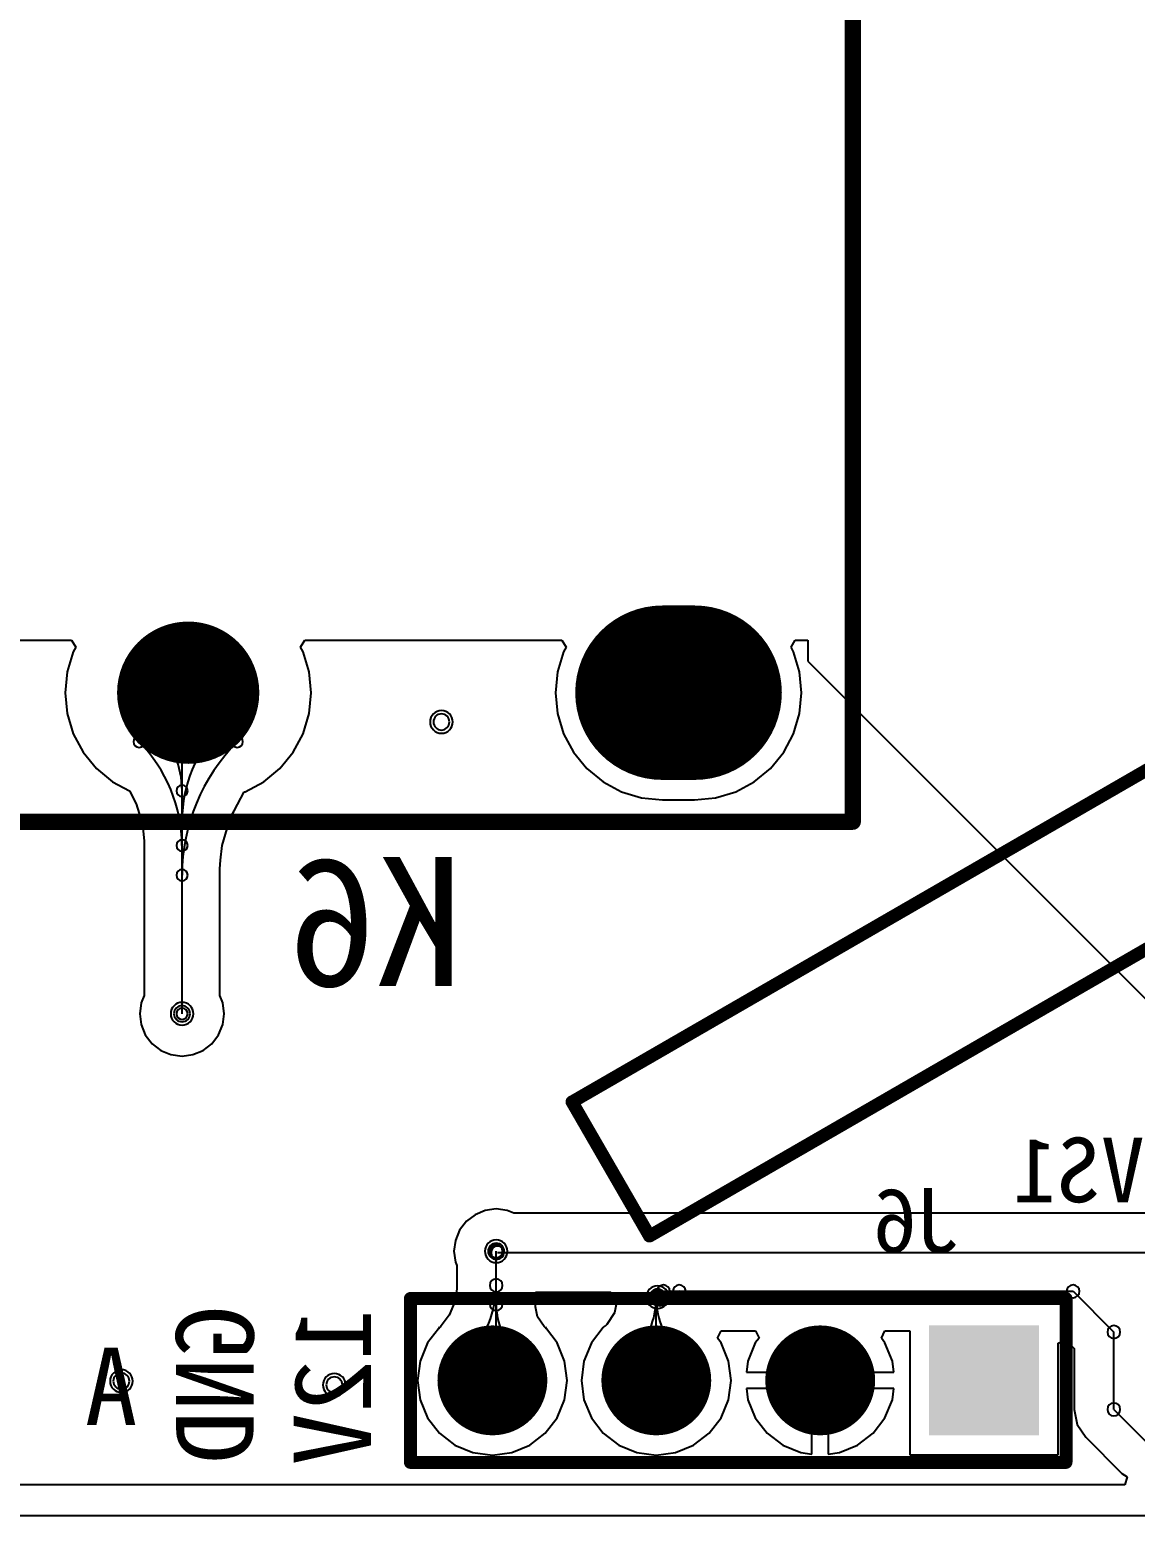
# Model space of a CAD drawing. Header units: inches. Extents: x 32166 to 66782, y 2386 to 7162.
# Drawn here: x 33079.6 to 33156.7, y 2886.6 to 2990.1 of the extents above; entities that cross this region are included whole.
import ezdxf

# ---------------------------------------------------------------- set-up
doc = ezdxf.new("R2010")
doc.units = ezdxf.units.IN
doc.header["$LTSCALE"] = 0.64311
doc.header["$MEASUREMENT"] = 0
for name, color, linetype in [('BOTTOMLAYER', 5, 'CONTINUOUS'), ('BOTTOMOVERLAY', 54, 'CONTINUOUS'), ('BOTTOMSOLDER', 6, 'CONTINUOUS'), ('KEEPOUTLAYER', 6, 'CONTINUOUS'), ('MULTILAYER', 9, 'CONTINUOUS')]:
    doc.layers.add(name, color=color, linetype=linetype)
doc.styles.get("Standard").update_dxf_attribs({"font": 'txt', "width": 0.8})

msp = doc.modelspace()

# ---------------------------------------------------------------- linework, layer by layer
at = {"layer": 'BOTTOMLAYER'}
for p, q in [((32941.7, 2947.57), (33082.49, 2947.57)), ((33082.49, 2947.57), (33082.79, 2947.08)), ((33098.47, 2947.08), (33098.76, 2947.57)), ((33098.76, 2947.57), (33116.69, 2947.57)), ((33116.69, 2947.57), (33116.99, 2947.08)), ((33132.67, 2947.08), (33132.96, 2947.57)), ((33132.96, 2947.57), (33133.85, 2947.57)), ((33133.85, 2947.57), (33133.85, 2946.09)), ((33082.61, 2946.75), (33082.18, 2945.35)), ((33082.79, 2947.08), (33082.61, 2946.75)), ((33098.64, 2946.75), (33098.47, 2947.08)), ((33099.07, 2945.35), (33098.64, 2946.75)), ((33116.81, 2946.75), (33116.38, 2945.35)), ((33116.99, 2947.08), (33116.81, 2946.75)), ((33132.84, 2946.75), (33132.67, 2947.08)), ((33133.27, 2945.35), (33132.84, 2946.75)), ((33133.85, 2946.09), (33164.81, 2915.13)), ((33082.18, 2945.35), (33082.04, 2943.9)), ((33099.21, 2943.9), (33099.07, 2945.35)), ((33116.38, 2945.35), (33116.24, 2943.9)), ((33133.41, 2943.9), (33133.27, 2945.35)), ((33082.04, 2943.9), (33082.18, 2942.44)), ((33090.2, 2943.47), (33090.63, 2943.9)), ((33090.2, 2921.52), (33090.2, 2943.47)), ((33099.07, 2942.44), (33099.21, 2943.9)), ((33116.24, 2943.9), (33116.38, 2942.44)), ((33133.27, 2942.44), (33133.41, 2943.9)), ((33082.18, 2942.44), (33082.61, 2941.04)), ((33098.64, 2941.04), (33099.07, 2942.44)), ((33116.38, 2942.44), (33116.81, 2941.04)), ((33132.84, 2941.04), (33133.27, 2942.44)), ((33082.61, 2941.04), (33083.3, 2939.75)), ((33097.96, 2939.75), (33098.64, 2941.04)), ((33116.81, 2941.04), (33117.5, 2939.75)), ((33132.16, 2939.75), (33132.84, 2941.04)), ((33083.3, 2939.75), (33084.23, 2938.62)), ((33097.03, 2938.62), (33097.96, 2939.75)), ((33117.5, 2939.75), (33118.43, 2938.62)), ((33131.23, 2938.62), (33132.16, 2939.75)), ((33084.23, 2938.62), (33085.36, 2937.69)), ((33095.9, 2937.69), (33097.03, 2938.62)), ((33118.43, 2938.62), (33119.56, 2937.69)), ((33130.1, 2937.69), (33131.23, 2938.62)), ((33085.36, 2937.69), (33086.53, 2937.07)), ((33094.61, 2937), (33095.9, 2937.69)), ((33119.56, 2937.69), (33120.85, 2937)), ((33128.81, 2937), (33130.1, 2937.69)), ((33086.53, 2937.07), (33087.01, 2936.16)), ((33087.01, 2936.16), (33087.44, 2934.74)), ((33093.83, 2935.66), (33094.54, 2936.98)), ((33094.54, 2936.98), (33094.61, 2937)), ((33120.85, 2937), (33122.25, 2936.58)), ((33122.25, 2936.58), (33123.7, 2936.44)), ((33123.7, 2936.44), (33125.95, 2936.44)), ((33125.95, 2936.44), (33127.41, 2936.58)), ((33127.41, 2936.58), (33128.81, 2937)), ((33092.99, 2933.24), (33093.59, 2935.22)), ((33093.59, 2935.22), (33093.83, 2935.66)), ((33087.44, 2934.74), (33087.56, 2933.56)), ((33087.56, 2933.56), (33087.56, 2922.79)), ((33092.89, 2932.23), (33092.99, 2933.24)), ((33092.84, 2931.63), (33092.89, 2932.23)), ((33092.84, 2922.79), (33092.84, 2931.63)), ((33087.56, 2922.79), (33087.35, 2922.28)), ((33093.05, 2922.28), (33092.84, 2922.79)), ((33087.35, 2922.28), (33087.25, 2921.52)), ((33093.15, 2921.52), (33093.05, 2922.28)), ((33087.25, 2921.52), (33087.35, 2920.76)), ((33087.35, 2920.76), (33087.64, 2920.04)), ((33092.75, 2920.04), (33093.05, 2920.76)), ((33093.05, 2920.76), (33093.15, 2921.52)), ((33087.64, 2920.04), (33088.11, 2919.43)), ((33092.28, 2919.43), (33092.75, 2920.04)), ((33088.11, 2919.43), (33088.72, 2918.96)), ((33088.72, 2918.96), (33089.43, 2918.67)), ((33089.43, 2918.67), (33090.2, 2918.57)), ((33090.2, 2918.57), (33090.96, 2918.67)), ((33090.96, 2918.67), (33091.67, 2918.96)), ((33091.67, 2918.96), (33092.28, 2919.43)), ((33110.64, 2907.51), (33110.03, 2907.05)), ((33111.35, 2907.81), (33110.64, 2907.51)), ((33112.11, 2907.91), (33111.35, 2907.81)), ((33112.88, 2907.81), (33112.11, 2907.91)), ((33113.33, 2907.62), (33112.88, 2907.81)), ((33173.66, 2907.62), (33113.33, 2907.62)), ((33109.56, 2906.43), (33109.26, 2905.72)), ((33110.03, 2907.05), (33109.56, 2906.43)), ((33109.26, 2905.72), (33109.16, 2904.96)), ((33109.16, 2904.96), (33109.26, 2904.2)), ((33109.26, 2904.2), (33109.36, 2903.96)), ((33112.11, 2896.23), (33112.11, 2904.96)), ((33112.2, 2904.87), (33174.8, 2904.87)), ((33109.36, 2903.96), (33109.36, 2902.35)), ((33109.36, 2902.35), (33109.25, 2901.5)), ((33114.86, 2901.08), (33114.86, 2902.12)), ((33114.86, 2902.12), (33120.1, 2902.12)), ((33120.1, 2902.12), (33120.41, 2901.76)), ((33123.36, 2901.76), (33123.77, 2902.17)), ((33123.77, 2902.17), (33152.34, 2902.17)), ((33152.34, 2902.17), (33155.18, 2899.33)), ((33109.25, 2901.5), (33108.83, 2900.5)), ((33115, 2900.39), (33114.86, 2901.08)), ((33120.48, 2901.24), (33120.39, 2900.79)), ((33120.41, 2901.76), (33120.48, 2901.24)), ((33123.27, 2901.68), (33123.36, 2901.76)), ((33123.27, 2895.96), (33123.27, 2901.68)), ((33108.83, 2900.5), (33108.27, 2899.76)), ((33115.45, 2899.71), (33115, 2900.39)), ((33119.83, 2899.85), (33119.81, 2899.82)), ((33120.36, 2900.66), (33119.83, 2899.85)), ((33120.39, 2900.79), (33120.36, 2900.66)), ((33108.08, 2899.55), (33107.32, 2898.57)), ((33108.15, 2899.66), (33108.08, 2899.55)), ((33108.22, 2899.7), (33108.15, 2899.65)), ((33108.15, 2899.65), (33108.15, 2899.66)), ((33108.27, 2899.76), (33108.22, 2899.7)), ((33115.53, 2899.65), (33115.45, 2899.71)), ((33115.54, 2899.66), (33115.53, 2899.65)), ((33115.61, 2899.55), (33115.54, 2899.66)), ((33116.36, 2898.57), (33115.61, 2899.55)), ((33119.58, 2899.65), (33118.75, 2898.57)), ((33119.6, 2899.67), (33119.58, 2899.65)), ((33119.63, 2899.71), (33119.6, 2899.67)), ((33119.71, 2899.76), (33119.63, 2899.71)), ((33119.81, 2899.82), (33119.71, 2899.75)), ((33119.71, 2899.75), (33119.71, 2899.76)), ((33127.54, 2898.9), (33127.79, 2899.42)), ((33127.79, 2898.57), (33127.54, 2898.9)), ((33127.79, 2899.42), (33130.19, 2899.42)), ((33130.44, 2898.9), (33130.18, 2898.57)), ((33130.19, 2899.42), (33130.44, 2898.9)), ((33138.97, 2898.9), (33139.22, 2899.42)), ((33139.22, 2898.57), (33138.97, 2898.9)), ((33139.22, 2899.42), (33140.96, 2899.42)), ((33140.96, 2899.42), (33140.96, 2890.78)), ((33155.18, 2893.93), (33155.18, 2899.33)), ((33107.32, 2898.57), (33106.8, 2897.31)), ((33116.88, 2897.31), (33116.36, 2898.57)), ((33118.75, 2898.57), (33118.23, 2897.31)), ((33128.31, 2897.31), (33127.79, 2898.57)), ((33130.18, 2898.57), (33129.66, 2897.31)), ((33139.74, 2897.31), (33139.22, 2898.57)), ((33151.31, 2898.56), (33151.84, 2898.78)), ((33151.31, 2890.78), (33151.31, 2898.56)), ((33151.84, 2898.78), (33152.42, 2898.19)), ((33152.42, 2898.19), (33152.42, 2893.93)), ((33106.8, 2897.31), (33106.62, 2895.96)), ((33117.06, 2895.96), (33116.88, 2897.31)), ((33118.23, 2897.31), (33118.05, 2895.96)), ((33128.49, 2895.96), (33128.31, 2897.31)), ((33129.66, 2897.31), (33129.56, 2896.53)), ((33139.85, 2896.53), (33139.74, 2897.31)), ((33106.62, 2895.96), (33106.8, 2894.61)), ((33111.84, 2895.96), (33112.11, 2896.23)), ((33116.88, 2894.61), (33117.06, 2895.96)), ((33118.05, 2895.96), (33118.23, 2894.61)), ((33128.31, 2894.61), (33128.49, 2895.96)), ((33129.56, 2896.53), (33139.85, 2896.53)), ((33134.13, 2895.39), (33129.56, 2895.39)), ((33129.56, 2895.39), (33129.66, 2894.61)), ((33134.13, 2890.81), (33134.13, 2895.39)), ((33139.85, 2895.39), (33135.27, 2895.39)), ((33135.27, 2895.39), (33135.27, 2890.81)), ((33139.74, 2894.61), (33139.85, 2895.39)), ((33106.8, 2894.61), (33107.32, 2893.35)), ((33116.36, 2893.35), (33116.88, 2894.61)), ((33118.23, 2894.61), (33118.75, 2893.35)), ((33127.79, 2893.35), (33128.31, 2894.61)), ((33129.66, 2894.61), (33130.18, 2893.35)), ((33139.22, 2893.35), (33139.74, 2894.61)), ((33152.42, 2893.93), (33152.63, 2892.88)), ((33155.18, 2893.93), (33157.7, 2891.41)), ((33107.32, 2893.35), (33108.15, 2892.27)), ((33115.53, 2892.27), (33116.36, 2893.35)), ((33118.75, 2893.35), (33119.58, 2892.27)), ((33126.96, 2892.27), (33127.79, 2893.35)), ((33130.18, 2893.35), (33131.01, 2892.27)), ((33138.39, 2892.27), (33139.22, 2893.35)), ((33152.63, 2892.88), (33153.23, 2891.99)), ((33108.15, 2892.27), (33109.23, 2891.44)), ((33114.45, 2891.44), (33115.53, 2892.27)), ((33119.58, 2892.27), (33120.66, 2891.44)), ((33125.88, 2891.44), (33126.96, 2892.27)), ((33131.01, 2892.27), (33132.09, 2891.44)), ((33137.31, 2891.44), (33138.39, 2892.27)), ((33153.23, 2891.99), (33155.75, 2889.47)), ((33109.23, 2891.44), (33110.49, 2890.92)), ((33110.49, 2890.92), (33111.84, 2890.74)), ((33111.84, 2890.74), (33113.19, 2890.92)), ((33113.19, 2890.92), (33114.45, 2891.44)), ((33120.66, 2891.44), (33121.92, 2890.92)), ((33121.92, 2890.92), (33123.27, 2890.74)), ((33123.27, 2890.74), (33124.62, 2890.92)), ((33124.62, 2890.92), (33125.88, 2891.44)), ((33132.09, 2891.44), (33133.35, 2890.92)), ((33133.35, 2890.92), (33134.13, 2890.81)), ((33135.27, 2890.81), (33136.05, 2890.92)), ((33136.05, 2890.92), (33137.31, 2891.44)), ((33140.96, 2890.78), (33151.31, 2890.78)), ((33155.94, 2888.68), (32729.33, 2888.68)), ((33155.75, 2889.47), (33156.11, 2889.23)), ((33156.11, 2889.23), (33155.94, 2888.68))]:
    msp.add_line(p, q, dxfattribs=at)
at = {"layer": 'BOTTOMLAYER', "const_width": 11.25}
msp.add_lwpolyline([(33123.7, 2943.9), (33125.95, 2943.9)], dxfattribs=at)
at = {"layer": 'BOTTOMLAYER'}
for points, const_width in [([(33126.51, 2943.9, 1), (33120.89, 2943.9, 1)], 5.63), ([(33128.76, 2943.9, 1), (33123.14, 2943.9, 1)], 5.63), ([(33092.88, 2943.9, 1), (33088.38, 2943.9, 1)], 4.5), ([(33110.16, 2895.96, 1), (33113.53, 2895.96, 1)], 3.37), ([(33121.59, 2895.96, 1), (33124.96, 2895.96, 1)], 3.37), ([(33133.02, 2895.96, 1), (33136.39, 2895.96, 1)], 3.37)]:
    msp.add_lwpolyline(points, format="xyb", close=True, dxfattribs=dict(at, const_width=const_width))
for centre, radius, start, end in [((33090.2, 2943.47), 0.394, 0, 180), ((33090.2, 2943.47), 0.394, 0, 180), ((33090.2, 2943.47), 0.394, 180, 0), ((33090.2, 2943.47), 0.394, 180, 0), ((33090.63, 2943.9), 0.394, 0, 180), ((33090.63, 2943.9), 0.394, 180, 0), ((33108.29, 2941.86), 0.562, 0, 180), ((33088.32, 2941.59), 0.394, 0, 180), ((33088.32, 2941.59), 0.394, 0, 180), ((33088.32, 2941.59), 0.394, 0, 180), ((33088.32, 2941.59), 0.394, 180, 0), ((33088.32, 2941.59), 0.394, 180, 0), ((33088.32, 2941.59), 0.394, 180, 0), ((33083.79, 2937.06), 6.41, 359.9999, 44.9999), ((33083.79, 2937.06), 6.41, 359.9999, 44.9999), ((33083.79, 2937.06), 6.41, 359.9999, 44.9999), ((33099.54, 2934.98), 9.34, 135, 180), ((33099.54, 2934.98), 9.34, 135, 180), ((33099.54, 2934.98), 9.34, 135, 180), ((33092.93, 2941.59), 0.394, 0, 180), ((33092.93, 2941.59), 0.394, 0, 180), ((33092.93, 2941.59), 0.394, 0, 180), ((33092.93, 2941.59), 0.394, 180, 0), ((33092.93, 2941.59), 0.394, 180, 0), ((33092.93, 2941.59), 0.394, 180, 0), ((33108.29, 2941.86), 0.562, 180, 0), ((33087.21, 2940.48), 0.394, 0, 180), ((33087.21, 2940.48), 0.394, 0, 180), ((33087.21, 2940.48), 0.394, 0, 180), ((33087.21, 2940.48), 0.394, 180, 0), ((33087.21, 2940.48), 0.394, 180, 0), ((33087.21, 2940.48), 0.394, 180, 0), ((33079.98, 2933.25), 10.21, 0, 45), ((33079.98, 2933.25), 10.21, 0, 45), ((33079.98, 2933.25), 10.21, 0, 45), ((33103.34, 2931.18), 13.14, 135, 180), ((33103.34, 2931.18), 13.14, 135, 180), ((33103.34, 2931.18), 13.14, 135, 180), ((33094.05, 2940.48), 0.394, 0, 180), ((33094.05, 2940.48), 0.394, 0, 180), ((33094.05, 2940.48), 0.394, 0, 180), ((33094.05, 2940.48), 0.394, 180, 0), ((33094.05, 2940.48), 0.394, 180, 0), ((33094.05, 2940.48), 0.394, 180, 0), ((33090.2, 2937.06), 0.394, 0, 180), ((33090.2, 2937.06), 0.394, 0, 180), ((33090.2, 2937.06), 0.394, 0, 180), ((33090.2, 2937.06), 0.394, 180, 0), ((33090.2, 2937.06), 0.394, 180, 0), ((33090.2, 2937.06), 0.394, 180, 0), ((33090.2, 2934.98), 0.394, 0, 180), ((33090.2, 2934.98), 0.394, 0, 180), ((33090.2, 2934.98), 0.394, 0, 180), ((33090.2, 2934.98), 0.394, 180, 0), ((33090.2, 2934.98), 0.394, 180, 0), ((33090.2, 2934.98), 0.394, 180, 0), ((33090.2, 2933.25), 0.394, 0, 180), ((33090.2, 2933.25), 0.394, 0, 180), ((33090.2, 2933.25), 0.394, 0, 180), ((33090.2, 2933.25), 0.394, 180, 0), ((33090.2, 2933.25), 0.394, 180, 0), ((33090.2, 2933.25), 0.394, 180, 0), ((33090.2, 2931.18), 0.394, 0, 180), ((33090.2, 2931.18), 0.394, 0, 180), ((33090.2, 2931.18), 0.394, 0, 180), ((33090.2, 2931.18), 0.394, 180, 0), ((33090.2, 2931.18), 0.394, 180, 0), ((33090.2, 2931.18), 0.394, 180, 0), ((33090.2, 2921.52), 0.562, 0, 180), ((33090.2, 2921.52), 0.394, 0, 180), ((33090.2, 2921.52), 0.562, 180, 0), ((33090.2, 2921.52), 0.394, 180, 0), ((33112.11, 2904.96), 0.562, 0, 180), ((33112.11, 2904.96), 0.45, 0, 180), ((33112.2, 2904.87), 0.45, 0, 180), ((33112.11, 2904.96), 0.562, 180, 0), ((33112.11, 2904.96), 0.45, 180, 0), ((33112.2, 2904.87), 0.45, 180, 0), ((33112.11, 2902.58), 0.45, 0, 180), ((33112.11, 2902.58), 0.45, 0, 180), ((33105.22, 2902.58), 6.89, 315.0001, 0.0001), ((33105.22, 2902.58), 6.89, 315.0001, 0.0001), ((33112.11, 2902.58), 0.45, 180, 0), ((33112.11, 2902.58), 0.45, 180, 0), ((33123.36, 2901.76), 0.562, 0, 180), ((33123.27, 2901.68), 0.45, 0, 180), ((33123.27, 2901.68), 0.45, 0, 180), ((33123.27, 2901.68), 0.45, 0, 180), ((33123.27, 2901.68), 0.45, 0, 180), ((33123.27, 2901.68), 0.45, 0, 180), ((33123.27, 2901.68), 0.45, 0, 180), ((33123.36, 2901.76), 0.45, 0, 180), ((33123.36, 2901.76), 0.45, 0, 180), ((33123.52, 2901.61), 0.45, 0, 180), ((33123.52, 2901.61), 0.45, 0, 180), ((33123.77, 2902.17), 0.45, 0, 180), ((33123.77, 2902.17), 0.45, 0, 180), ((33123.77, 2902.17), 0.45, 180, 0), ((33123.77, 2902.17), 0.45, 180, 0), ((33124.88, 2900.24), 1.93, 89.9997, 134.9997), ((33124.88, 2900.24), 1.93, 89.9997, 134.9997), ((33124.88, 2902.17), 0.45, 0, 180), ((33124.88, 2902.17), 0.45, 0, 180), ((33124.88, 2902.17), 0.45, 180, 0), ((33124.88, 2902.17), 0.45, 180, 0), ((33152.34, 2902.17), 0.45, 0, 180), ((33152.34, 2902.17), 0.45, 0, 180), ((33152.34, 2902.17), 0.45, 180, 0), ((33152.34, 2902.17), 0.45, 180, 0), ((33112.11, 2901.28), 0.45, 0, 180), ((33112.11, 2901.28), 0.45, 0, 180), ((33112.11, 2901.28), 0.45, 180, 0), ((33112.11, 2901.28), 0.45, 180, 0), ((33117.17, 2901.28), 5.06, 180, 225), ((33117.17, 2901.28), 5.06, 180, 225), ((33117.91, 2901.68), 5.36, 313.175, 0), ((33117.91, 2901.68), 5.36, 313.175, 0), ((33123.36, 2901.76), 0.562, 180, 0), ((33123.27, 2901.68), 0.45, 180, 0), ((33123.27, 2901.68), 0.45, 180, 0), ((33123.27, 2901.68), 0.45, 180, 0), ((33123.27, 2901.68), 0.45, 180, 0), ((33123.27, 2901.68), 0.45, 180, 0), ((33123.27, 2901.68), 0.45, 180, 0), ((33123.36, 2901.76), 0.45, 180, 0), ((33123.36, 2901.76), 0.45, 180, 0), ((33123.52, 2901.61), 0.45, 180, 0), ((33123.52, 2901.61), 0.45, 180, 0), ((33128.64, 2901.68), 5.36, 180, 226.825), ((33128.64, 2901.68), 5.36, 180, 226.825), ((33155.18, 2899.33), 0.45, 0, 180), ((33155.18, 2899.33), 0.45, 0, 180), ((33155.18, 2899.33), 0.45, 180, 0), ((33155.18, 2899.33), 0.45, 180, 0), ((33110.09, 2897.71), 0.45, 0, 180), ((33110.09, 2897.71), 0.45, 0, 180), ((33113.59, 2897.71), 0.45, 0, 180), ((33113.59, 2897.71), 0.45, 0, 180), ((33121.58, 2897.76), 0.45, 0, 180), ((33121.58, 2897.76), 0.45, 0, 180), ((33124.97, 2897.76), 0.45, 0, 180), ((33124.97, 2897.76), 0.45, 0, 180), ((33110.09, 2897.71), 0.45, 180, 0), ((33110.09, 2897.71), 0.45, 180, 0), ((33113.59, 2897.71), 0.45, 180, 0), ((33113.59, 2897.71), 0.45, 180, 0), ((33121.58, 2897.76), 0.45, 180, 0), ((33121.58, 2897.76), 0.45, 180, 0), ((33124.97, 2897.76), 0.45, 180, 0), ((33124.97, 2897.76), 0.45, 180, 0), ((33085.97, 2895.91), 0.562, 0, 180), ((33085.97, 2895.91), 0.562, 180, 0), ((33100.82, 2895.64), 0.562, 0, 180), ((33111.84, 2895.96), 0.45, 0, 180), ((33111.84, 2895.96), 0.45, 180, 0), ((33112.11, 2896.23), 0.45, 0, 180), ((33112.11, 2896.23), 0.45, 0, 180), ((33112.11, 2896.23), 0.45, 180, 0), ((33112.11, 2896.23), 0.45, 180, 0), ((33123.27, 2895.96), 0.45, 0, 180), ((33123.27, 2895.96), 0.45, 180, 0), ((33100.82, 2895.64), 0.562, 180, 0), ((33155.18, 2893.93), 0.45, 0, 180), ((33155.18, 2893.93), 0.45, 0, 180), ((33155.18, 2893.93), 0.45, 180, 0), ((33155.18, 2893.93), 0.45, 180, 0)]:
    msp.add_arc(centre, radius, start, end, dxfattribs=at)
msp.add_solid([(33142.76, 2892.58), (33149.51, 2892.58), (33142.76, 2899.33), (33149.51, 2899.33)], dxfattribs=at)
at = {"layer": 'BOTTOMOVERLAY'}
for points, const_width in [([(33136.98, 2934.9), (33136.98, 3065.4)], 1.12), ([(33117.4, 2915.37), (33169.93, 2945.7)], 0.9), ([(33122.8, 2906.02), (33175.33, 2936.35)], 0.9), ([(33078.48, 2934.9), (33136.98, 2934.9)], 1.12), ([(33117.4, 2915.37), (33122.8, 2906.02)], 0.9), ([(33106.13, 2890.24), (33106.13, 2901.67)], 0.9), ([(33106.13, 2901.67), (33151.85, 2901.67)], 0.9), ([(33151.85, 2890.24), (33151.85, 2901.67)], 0.9), ([(33106.13, 2890.24), (33151.85, 2890.24)], 0.9)]:
    msp.add_lwpolyline(points, dxfattribs=dict(at, const_width=const_width))
for points, const_width in [([(33137.26, 2934.9, 1), (33136.7, 2934.9, 1)], 0.562), ([(33137.26, 2934.9, 1), (33136.7, 2934.9, 1)], 0.562), ([(33117.28, 2915.57, 1), (33117.51, 2915.18, 1)], 0.45), ([(33117.28, 2915.57, 1), (33117.51, 2915.18, 1)], 0.45), ([(33122.68, 2906.22, 1), (33122.91, 2905.83, 1)], 0.45), ([(33122.68, 2906.22, 1), (33122.91, 2905.83, 1)], 0.45), ([(33105.9, 2901.67, 1), (33106.35, 2901.67, 1)], 0.45), ([(33105.9, 2901.67, 1), (33106.35, 2901.67, 1)], 0.45), ([(33151.62, 2901.67, 1), (33152.07, 2901.67, 1)], 0.45), ([(33151.62, 2901.67, 1), (33152.07, 2901.67, 1)], 0.45), ([(33105.9, 2890.24, 1), (33106.35, 2890.24, 1)], 0.45), ([(33105.9, 2890.24, 1), (33106.35, 2890.24, 1)], 0.45), ([(33151.62, 2890.24, 1), (33152.07, 2890.24, 1)], 0.45), ([(33151.62, 2890.24, 1), (33152.07, 2890.24, 1)], 0.45)]:
    msp.add_lwpolyline(points, format="xyb", close=True, dxfattribs=dict(at, const_width=const_width))
at = {"layer": 'BOTTOMSOLDER', "const_width": 12.16}
msp.add_lwpolyline([(33123.7, 2943.9), (33125.95, 2943.9)], dxfattribs=at)
at = {"layer": 'BOTTOMSOLDER'}
for points, const_width in [([(33126.74, 2943.9, 1), (33120.66, 2943.9, 1)], 6.08), ([(33128.99, 2943.9, 1), (33122.91, 2943.9, 1)], 6.08), ([(33093.11, 2943.9, 1), (33088.15, 2943.9, 1)], 4.96), ([(33109.93, 2895.96, 1), (33113.76, 2895.96, 1)], 3.83), ([(33121.36, 2895.96, 1), (33125.19, 2895.96, 1)], 3.83), ([(33132.79, 2895.96, 1), (33136.62, 2895.96, 1)], 3.83)]:
    msp.add_lwpolyline(points, format="xyb", close=True, dxfattribs=dict(at, const_width=const_width))
for centre, start, end in [((33108.29, 2941.86), 0, 180), ((33108.29, 2941.86), 180, 0), ((33090.2, 2921.52), 0, 180), ((33090.2, 2921.52), 180, 0), ((33112.11, 2904.96), 0, 180), ((33112.11, 2904.96), 180, 0), ((33123.36, 2901.76), 0, 180), ((33123.36, 2901.76), 180, 0), ((33085.97, 2895.91), 0, 180), ((33085.97, 2895.91), 180, 0), ((33100.82, 2895.64), 0, 180), ((33100.82, 2895.64), 180, 0)]:
    msp.add_arc(centre, 0.791, start, end, dxfattribs=at)
msp.add_solid([(33142.3, 2892.13), (33149.96, 2892.13), (33142.3, 2899.79), (33149.96, 2899.79)], dxfattribs=at)
at = {"layer": 'KEEPOUTLAYER'}
msp.add_line((32666.61, 2886.55), (34174.11, 2886.55), dxfattribs=at)
at = {"layer": 'MULTILAYER'}
for points, const_width in [([(33091.98, 2943.9, 1), (33089.28, 2943.9, 1)], 2.7), ([(33126.18, 2943.9, 1), (33123.48, 2943.9, 1)], 2.7), ([(33110.16, 2895.96, 1), (33113.53, 2895.96, 1)], 3.37), ([(33121.59, 2895.96, 1), (33124.96, 2895.96, 1)], 3.37), ([(33133.02, 2895.96, 1), (33136.39, 2895.96, 1)], 3.37)]:
    msp.add_lwpolyline(points, format="xyb", close=True, dxfattribs=dict(at, const_width=const_width))
for centre, start, end in [((33108.29, 2941.86), 0, 180), ((33108.29, 2941.86), 180, 0), ((33090.2, 2921.52), 0, 180), ((33090.2, 2921.52), 180, 0), ((33112.11, 2904.96), 0, 180), ((33112.11, 2904.96), 180, 0), ((33123.36, 2901.76), 0, 180), ((33123.36, 2901.76), 180, 0), ((33085.97, 2895.91), 0, 180), ((33085.97, 2895.91), 180, 0), ((33100.82, 2895.64), 0, 180), ((33100.82, 2895.64), 180, 0)]:
    msp.add_arc(centre, 0.562, start, end, dxfattribs=at)
msp.add_solid([(33142.76, 2892.58), (33149.51, 2892.58), (33142.76, 2899.33), (33149.51, 2899.33)], dxfattribs=at)

# ---------------------------------------------------------------- texts
at = {"layer": 'BOTTOMOVERLAY', "text_generation_flag": 2}
for s, height, rotation, p in [('K6', 9, 360, (33109.86, 2923.45)), ('TVS1', 4.5, 360, (33160.4, 2908.38)), ('J6', 4.5, 360, (33144.51, 2904.87)), ('GND', 5.4, 90, (33095.19, 2901.18)), ('12V', 5.4, 90, (33103.38, 2901.04)), ('A', 5.4, 360, (33087.09, 2892.85))]:
    msp.add_text(s, height=height, rotation=rotation, dxfattribs=at).set_placement(p)

doc.saveas('drawing.dxf')
